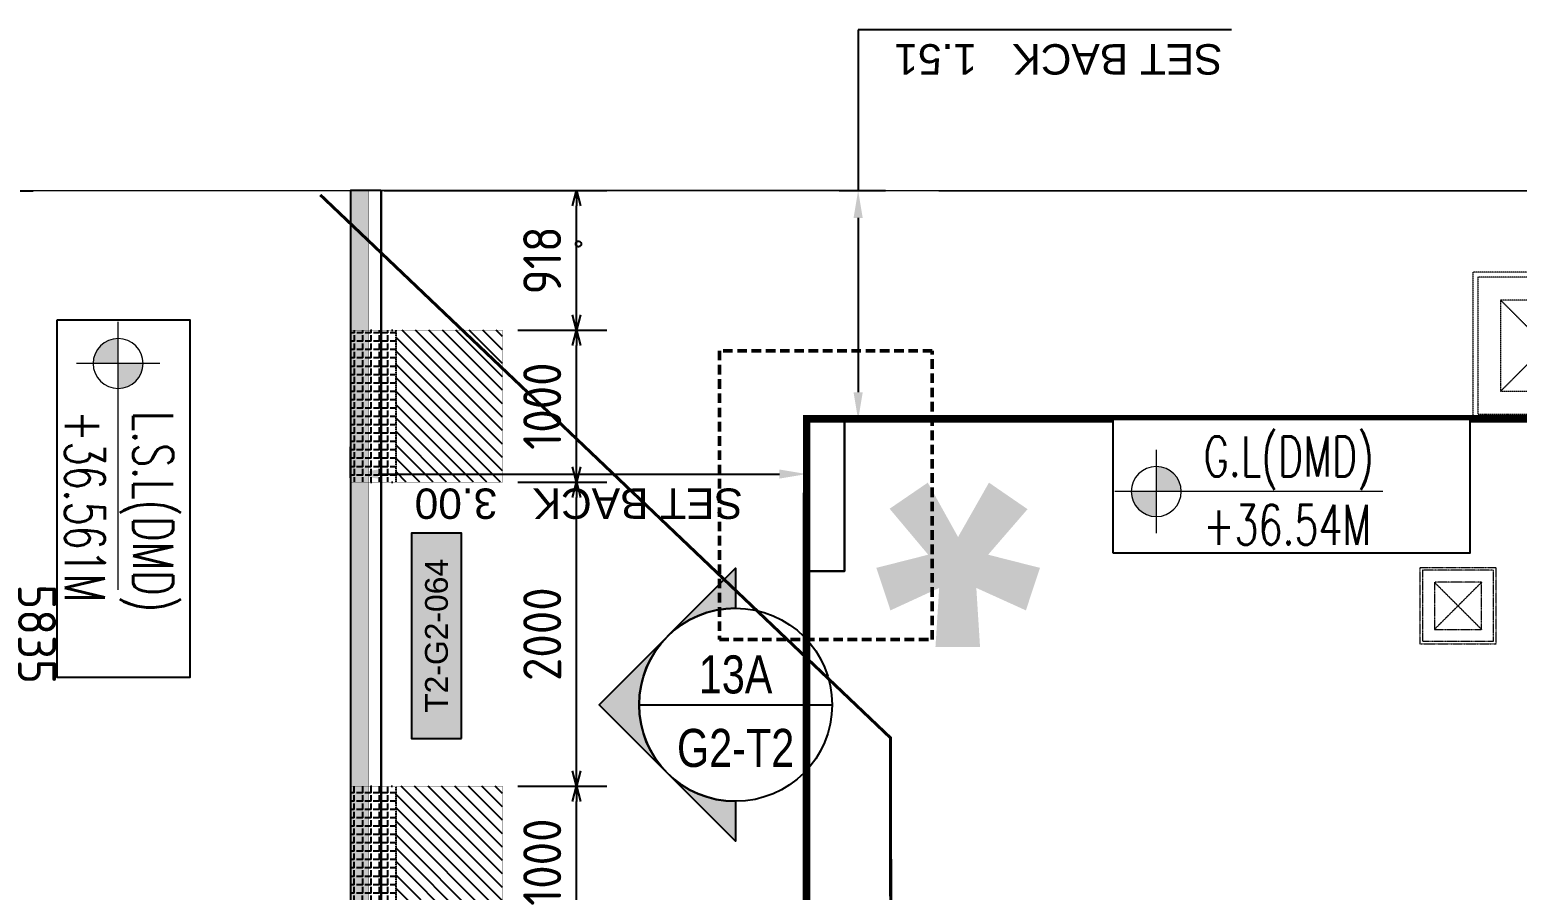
# Model space of a CAD drawing. Header units: centimetres. Extents: x -6122352 to 6876996, y -1694241 to 2592194.
# Drawn here: x 132226 to 142010, y -22776 to -17115 of the extents above; entities that cross this region are included whole.
import ezdxf
from ezdxf.enums import TextEntityAlignment as Align
from ezdxf.xclip import XClip

# ---------------------------------------------------------------- set-up
doc = ezdxf.new("R2010")
doc.units = ezdxf.units.CM
doc.header["$MEASUREMENT"] = 0
doc.header["$XCLIPFRAME"] = 2
doc.header["$PDMODE"] = 66
doc.header["$PDSIZE"] = 100
for name, pattern in [('23585-XR-AR-END-SETTING OUT PLAN$0$HIDDEN', [0.375, 0.25, -0.125]), ('CENTER', [2, 1.25, -0.25, 0.25, -0.25]), ('DASHED2', [0.375, 0.25, -0.125]), ('XR-AR-END-SETTING OUT PLAN$0$23261-XR-AR-SI-GF$0$HIDDEN', [0.375, 0.25, -0.125])]:
    doc.linetypes.add(name, pattern=pattern)
doc.layers.get('Defpoints').update_dxf_attribs({"color": 255, "linetype": 'CENTER'})
for name, color, linetype in [('00-MI-DIM', 7, 'Continuous'), ('23585-XR-AR-BOUNDARY WALLS AND SETBACKS$0$setback', 7, 'XR-AR-END-SETTING OUT PLAN$0$23261-XR-AR-SI-GF$0$HIDDEN'), ('@MI-FOOTINGS', 7, 'Continuous'), ('@MI-MEP', 7, 'Continuous'), ('@MI-REF LAYER', 7, 'Continuous'), ('@MI-TYPE-01', 30, 'Continuous'), ('@MI-TYPE-02', 6, 'Continuous'), ('B_TH_4', 7, 'Continuous'), ('PANEL-TAGS', 7, 'Continuous'), ('S-DIMENSION', 251, 'Continuous'), ('XREF1$0$S-LEVELS', 2, 'Continuous'), ('XREF1$0$TYPICAL NEW PROFILE', 3, 'Continuous')]:
    doc.layers.add(name, color=color, linetype=linetype)
for name, color, linetype, lineweight, true_color in [('08-Compound Wall-2', 6, 'Continuous', 25, 0xff00ff), ('23585-XR-AR-DAMAC PLOT LIMITS$0$1-End units', 7, 'Continuous', 5, 0xf8991e), ('23585-XR-AR-DAMAC PLOT LIMITS$0$1-Open Space', 7, 'Continuous', 5, 0x90cf5a)]:
    doc.layers.add(name, color=color, linetype=linetype, lineweight=lineweight, true_color=true_color)
for name, color, linetype, lineweight in [('23585-XR-AR-END-SETTING OUT PLAN$0$A-FLOR-UNDR', 8, '23585-XR-AR-END-SETTING OUT PLAN$0$HIDDEN', 5), ('@ Foundations', 4, 'DASHED2', 50), ('A-ANNO-TEXT', 3, 'Continuous', 25), ('XR-AR-END-SETTING OUT PLAN$0$23585-XR-AR-END-GROUND FLOOR$0$S-COLS', 51, 'Continuous', 40), ('XR-AR-END-SETTING OUT PLAN$0$23585-XR-AR-END-GROUND FLOOR$0$S-COLS-PATT', 8, 'Continuous', 5), ('XREF1$0$36-TAGLVL', 23, 'Continuous', 9)]:
    doc.layers.add(name, color=color, linetype=linetype, lineweight=lineweight)
doc.styles.add('Arial', font='arialbd.ttf')
doc.styles.add('Arial Narrow', font='ARIALN.TTF', dxfattribs={"width": 0.95, "height": 500})
doc.styles.add('PANELTAG_STYLE', font='arial.ttf')
doc.styles.add('Schueco-BEMSTIL', font='isocpeur.ttf', dxfattribs={"width": 0.9})
doc.styles.get("Standard").update_dxf_attribs({"font": 'arial.ttf'})
doc.styles.add('XREF1$0$DLT_TEXT', font='romans.shx', dxfattribs={"width": 0.7})
doc.dimstyles.new('MI- JWC-TXT-2.5 MM', dxfattribs={"dimscale": 1.5, "dimtxt": 2.5, "dimasz": 1, "dimexe": 2, "dimexo": 1, "dimgap": 1, "dimtad": 1, "dimdec": 0, "dimdsep": 46, "dimtxsty": 'Schueco-BEMSTIL', "dimblk": 'OPEN30', "dimcen": 0, "dimdle": 2, "dimclrd": 140, "dimclre": 8, "dimclrt": 40, "dimadec": 0, "dimazin": 2, "dimtfac": 1, "dimtdec": 0, "dimtix": 1, "dimtmove": 2, "dimatfit": 3, "dimldrblk": 'OPEN', "dimfxl": 2, "dimlwd": -1, "dimlwe": -1, "dimarcsym": 0})
doc.dimstyles.get("Standard").update_dxf_attribs({"dimtxt": 5, "dimasz": 0.5, "dimexe": 0.18, "dimexo": 0.0625, "dimgap": 0.09, "dimtad": 0, "dimtih": 1, "dimtoh": 1, "dimdec": 0, "dimzin": 0, "dimdsep": 46, "dimtxsty": 'Standard', "dimcen": 0.09, "dimadec": 0, "dimazin": 0, "dimtfac": 1, "dimtdec": 0, "dimtofl": 0, "dimtmove": 0, "dimatfit": 3, "dimfxl": 1, "dimtolj": 1, "dimtzin": 0, "dimarcsym": 0})

# ---------------------------------------------------------------- blocks, each defined once
blk = doc.blocks.new('23585-XR-AR-BOUNDARY WALLS AND SETBACKS')
at = {"layer": '08-Compound Wall-2'}
for points in [[(496495.973413455, 2768983.786159667), (496513.5950819055, 2768967.640515323), (496519.6427699822, 2768974.240856528), (496523.6963717188, 2768978.664658424), (496527.7497715795, 2768983.088258272), (496531.8031700578, 2768987.512056611), (496535.8565700583, 2768991.935856611), (496541.9703225537, 2768998.608210022), (496524.3488342976, 2769014.754286767)], [(496495.973413455, 2768983.786159667), (496495.8382999987, 2768983.638699998), (496513.5336999983, 2768967.425499999)]]:
    blk.add_lwpolyline(points, dxfattribs=at)
at = {"layer": '23585-XR-AR-BOUNDARY WALLS AND SETBACKS$0$setback', "ltscale": 40, "const_width": 0.05}
blk.add_lwpolyline([(496523.495691437, 2769011.602722642), (496519.3412598212, 2769007.068562509), (496515.2876013813, 2769002.644898729), (496511.2342491072, 2768998.221150815), (496507.1808491084, 2768993.797350815), (496503.1274491075, 2768989.373550816), (496498.9709691079, 2768984.837265666), (496513.3484613407, 2768971.664059236), (496517.5045994969, 2768976.199995874), (496521.5582515897, 2768980.623852726), (496525.6116474211, 2768985.047448177), (496529.6650017803, 2768989.471198366), (496533.7184017806, 2768993.894998366), (496537.8730016777, 2768998.429195459)], close=True, dxfattribs=at)
blk = doc.blocks.new('A$C9d9485f6')
at = {"layer": 'A-ANNO-TEXT', "rotation": 312.4881850805905}
blk.add_blockref('23585-XR-AR-BOUNDARY WALLS AND SETBACKS', (-2377088.534775567, -1504219.252137818), dxfattribs=at)
blk = doc.blocks.new('23585-XR-AR-DAMAC PLOT LIMITS')
at = {"layer": '23585-XR-AR-DAMAC PLOT LIMITS$0$1-End units', "color": 251, "true_color": 0x636466}
blk.add_lwpolyline([(496519.7165000001, 2768974.1733), (496513.5336999996, 2768967.4255), (496495.8382999999, 2768983.638699999), (496502.0214999998, 2768990.3869)], close=True, dxfattribs=at)
at = {"layer": '23585-XR-AR-DAMAC PLOT LIMITS$0$1-Open Space', "color": 251, "true_color": 0x636466}
blk.add_lwpolyline([(496513.5336999996, 2768967.4255), (496531.2285000002, 2768951.211300001), (496529.2017000001, 2768948.999299999), (496511.5071, 2768965.2139), (496493.8114999998, 2768981.4267), (496495.8382999999, 2768983.638699999)], close=True, dxfattribs=at)
blk = doc.blocks.new('A$Cf093b529')
at = {"layer": 'A-ANNO-TEXT'}
blk.add_blockref('23585-XR-AR-DAMAC PLOT LIMITS', (-495391.9901121984, -2768603.441896566), dxfattribs=at)
blk = doc.blocks.new('XR-AR-END-SETTING OUT PLAN$0$23585-XR-AR-END-GROUND FLOOR$0$A$C75a8815d')
at = {"layer": 'XR-AR-END-SETTING OUT PLAN$0$23585-XR-AR-END-GROUND FLOOR$0$S-COLS', "color": 252, "lineweight": 30}
blk.add_lwpolyline([(-0.02838230133056641, -3999.998283624649), (-0.0283818244934082, -2999.99828338623), (249.9716181755066, -2999.998282670975), (249.9716184139252, -3999.998283147812)], close=True, dxfattribs=at)
blk = doc.blocks.new('23585-XR-AR-END-SETTING OUT PLAN$0$MH-800')
at = {"ltscale": 5}
for p, q in [((-294.2866479934596, -650.7456844130211), (305.7133520064239, -50.74568441302017)), ((-294.2866479934596, -50.74568441302108), (305.7133520064239, -650.7456844130202))]:
    blk.add_line(p, q, dxfattribs=at)
for points in [[(-476.9225677270265, 131.8902353205449), (-476.9225677270265, -833.381604146587), (488.3492717399907, -833.381604146588), (488.3492717399907, 131.8902353205449)], [(-444.2866479934597, 99.25431558697892), (-444.2866479934596, -800.7456844130211), (455.7133520064239, -800.7456844130202), (455.7133520064241, 99.2543155869771)], [(-294.2866479934596, -50.74568441302108), (-294.2866479934596, -650.7456844130211), (305.7133520064239, -650.7456844130202), (305.7133520064239, -50.74568441302017)]]:
    blk.add_lwpolyline(points, close=True, dxfattribs=at)
blk = doc.blocks.new('XR-AR-END-SETTING OUT PLAN')
at = {"layer": '23585-XR-AR-END-SETTING OUT PLAN$0$A-FLOR-UNDR', "color": 8, "ltscale": 100, "xscale": -0.5182770836547854, "yscale": 0.5182770836547854, "zscale": 0.5182770836547854, "rotation": 270.0000009865863}
blk.add_blockref('23585-XR-AR-END-SETTING OUT PLAN$0$MH-800', (7466.668796461127, 2725.294538202917, -0.003005374467380919), dxfattribs=at)
at = {"layer": '23585-XR-AR-END-SETTING OUT PLAN$0$A-FLOR-UNDR', "color": 8, "ltscale": 100, "xscale": -1, "rotation": 270.0000009865863}
blk.add_blockref('23585-XR-AR-END-SETTING OUT PLAN$0$MH-800', (8215.359033365876, 1011.689828328039), dxfattribs=at)
at = {"layer": 'XR-AR-END-SETTING OUT PLAN$0$23585-XR-AR-END-GROUND FLOOR$0$S-COLS-PATT', "color": 8}
blk.add_blockref('XR-AR-END-SETTING OUT PLAN$0$23585-XR-AR-END-GROUND FLOOR$0$A$C75a8815d', (3000.129344239831, 5499.998310089111), dxfattribs=at)
blk = doc.blocks.new('END UNIT')
at = {"xscale": 0.001, "yscale": 0.001, "zscale": 0.001}
blk.add_blockref('XR-AR-END-SETTING OUT PLAN', (-9.150201729830158, 0), dxfattribs=at)
blk = doc.blocks.new('TH_4')
at = {"xscale": -1}
blk.add_blockref('END UNIT', (495826.3053798428, 2769130.514097063), dxfattribs=at)
at = {"insert": (495831.45537848, 2769133.514097056), "char_height": 2, "attachment_point": 2, "style": 'Arial'}
blk.add_mtext('\\pxqc;*', dxfattribs=at)
blk = doc.blocks.new('A$C780da55d')
at = {"layer": 'S-DIMENSION'}
blk.add_circle((39.30158065707656, -0.001709586009383202), 0.01815226144074724, dxfattribs=at)
at = {"layer": 'B_TH_4', "xscale": 1.000039159572381, "yscale": 1.000039159572381, "zscale": 1.000039159572381}
blk.add_blockref('TH_4', (-495814.0704651335, -2769239.302089663), dxfattribs=at)
blk = doc.blocks.new('23585-XR-AR-MALDIVE-2$0$TH_4')
blk.add_blockref('A$C780da55d', (495794.655359471, 2769130.864096801))
at = {"layer": '@ Foundations', "linetype": 'DASHED2', "ltscale": 0.25}
blk.add_lwpolyline([(495831.6304292943, 2769131.564569024), (495833.0304292943, 2769131.564569024), (495833.0304292943, 2769133.464569025), (495831.6304292943, 2769133.464569025)], close=True, dxfattribs=at)
blk = doc.blocks.new('A$C92c70a84')
at = {"color": 1, "true_color": 0xeb0000, "const_width": 0.01}
blk.add_lwpolyline([(-1.174661193974316, -22.08967597829178), (-7.174665930680931, -22.08860107138753), (-13.17467066785321, -22.08752616611309), (-19.17467540409416, -22.08645125944167), (-25.17466774489731, -22.08509378228337), (-34.32472875714302, -22.08355128043331), (-34.32042913325131, 1.916467667557299), (-25.17023303266615, 1.91477768169716), (-19.17022829456255, 1.913702775724232), (-13.17022355878726, 1.912627869052812), (-7.170366306323558, 1.91141787590459), (-1.170226481277496, 1.910195486154407), (7.981812528334558, 1.908566202502698), (7.977942958008498, -22.09133005468175)], close=True, dxfattribs=at)
blk = doc.blocks.new('XREF1$0$LVL  ATTR')
at = {"color": 7}
blk.add_wipeout([(-0.33727806633866564, 0.38352486299273547), (1.8973092599409713, 0.38352486299273547), (1.8973092599409713, -0.45047952129880775), (-0.33727806633866564, -0.4504795212988073)], dxfattribs=at)
at = {"layer": 'XREF1$0$36-TAGLVL', "extrusion": (-4.888139810645865e-07, 1.406522031717416e-17, 0.9999999999998805)}
h = blk.add_hatch(color=252, dxfattribs=at)
h.paths.add_polyline_path([(-0.06536514837319736, 0.1562500046566129, 0.4142135623730951), (-0.2216151483731973, 4.656612873077392e-09), (-0.06536514837319736, 4.656612873077392e-09)])
h.paths.add_polyline_path([(0.09088485162680264, 4.656612873077392e-09), (-0.06536514837319736, 4.656612873077392e-09), (-0.06536514837319736, -0.1562499953433871, 0.4142135623730951)])
at = {"layer": 'XREF1$0$36-TAGLVL', "extrusion": (-4.888139810645865e-07, 1.406522031717408e-17, 0.9999999999998805)}
for p, q in [((-0.06536515014719235, -0.2604166821887048), (-0.06536515014719235, 0.2604166511446238)), ((1.351057254982072, -1.396983861923218e-08, 5.262988010916589e-07), (-0.3253053234689158, -1.396983861923218e-08, -1.018362459642307e-07))]:
    blk.add_line(p, q, dxfattribs=at)
blk.add_circle((-0.06536514830387681, -4.494034574497252e-25, 3.195139836529895e-08), 0.15625, dxfattribs=at)
at = {"layer": 'XREF1$0$S-LEVELS', "color": 1}
blk.add_lwpolyline([(-0.3372780663386656, 0.3835248629927364), (1.897309259940972, 0.3835248629927364), (1.897309259940972, -0.4504795212988069), (-0.3372780663386656, -0.4504795212988069)], close=True, dxfattribs=at)
at = {"layer": 'XREF1$0$TYPICAL NEW PROFILE', "color": 3, "style": 'XREF1$0$DLT_TEXT', "width": 0.7}
for tag, p in [('+0.00M', (0.2413431143818681, 0.067100426539497, -0.0001437184612911057)), ('S.S.L', (0.2413431143818681, -0.3452672204089993, -0.0001437184612911057))]:
    blk.add_attdef(tag, p, '', height=0.2500000000000001, dxfattribs=at)
blk = doc.blocks.new('*D687')
at = {"color": 0, "lineweight": -2, "transparency": 16777216}
for p, q in [((494356.3793232453, 2767860.584435012), (494356.8101766662, 2767860.584435012)), ((494356.6301766663, 2767859.257283382), (494356.6301766663, 2767860.404435012)), ((494356.7551252943, 2767859.077283381), (494356.4501766663, 2767859.077283381)), ((494356.6301766663, 2767858.019242392), (494356.6301766663, 2767859.077283381)), ((494354.1754972665, 2767858.019242392), (494356.6301766663, 2767858.019242392))]:
    blk.add_line(p, q, dxfattribs=at)
at = {"color": 0, "transparency": 16777216}
for points in [[(494356.6001766662, 2767860.404435012), (494356.6601766663, 2767860.404435012), (494356.6301766663, 2767860.584435012)], [(494356.6001766662, 2767859.257283382), (494356.6601766663, 2767859.257283382), (494356.6301766663, 2767859.077283381)]]:
    blk.add_solid(points, dxfattribs=at)
at = {"layer": 'Defpoints', "color": 0, "transparency": 16777216}
for p in [(494356.3168232453, 2767860.584435012), (494356.6301766663, 2767860.584435012), (494356.8176252943, 2767859.077283381)]:
    blk.add_point(p, dxfattribs=at)
at = {"color": 0, "transparency": 16777216, "insert": (494355.3128369671, 2767858.212653033), "char_height": 0.2, "attachment_point": 5}
blk.add_mtext('\\A1;SET BACK   1.51', dxfattribs=at)
blk = doc.blocks.new('*D689')
at = {"color": 0, "lineweight": -2, "transparency": 16777216}
for p, q in [((494356.9678552864, 2767860.791400269), (494356.9678552864, 2767861.122049649)), ((494359.968114875, 2767860.966045753), (494359.968114875, 2767860.762049648)), ((494359.788114875, 2767860.942049649), (494357.1478552864, 2767860.942049649))]:
    blk.add_line(p, q, dxfattribs=at)
at = {"color": 0, "transparency": 16777216}
for points in [[(494357.1478552864, 2767860.972049648), (494357.1478552864, 2767860.912049649), (494356.9678552864, 2767860.942049649)], [(494359.788114875, 2767860.972049648), (494359.788114875, 2767860.912049649), (494359.968114875, 2767860.942049649)]]:
    blk.add_solid(points, dxfattribs=at)
at = {"layer": 'Defpoints', "color": 0, "transparency": 16777216}
for p in [(494359.968114875, 2767861.028545753), (494356.9678552864, 2767860.942049649), (494356.9678552864, 2767860.728900269)]:
    blk.add_point(p, dxfattribs=at)
at = {"color": 0, "transparency": 16777216, "insert": (494358.4679850807, 2767861.135528503), "char_height": 0.2, "attachment_point": 5}
blk.add_mtext('\\A1;SET BACK   3.00', dxfattribs=at)
blk = doc.blocks.new('T1-FOOTING')
at = {"transparency": 33554679}
h = blk.add_hatch(dxfattribs=at)
h.set_pattern_fill('ANGLE', color=256, scale=500)
h.set_pattern_definition([(0, (0, 0), (0, 137.5), [100, -37.5]), (90, (0, 0), (-137.5, 8.419446744138054e-15), [100, -37.5])])
h.paths.add_polyline_path([(-500, -300.0000000000218), (499.9999999999964, -300.0000000000218), (499.9999999999964, -1.818989403545856e-11), (-500, -1.818989403545856e-11)])
h.paths.add_polyline_path([(-499.75, -299.7500000000218), (499.7499999999964, -299.7500000000218), (499.7499999999964, -0.2500000000181899), (-499.75, -0.2500000000181899)], flags=16)
h = blk.add_hatch(dxfattribs=at)
h.set_pattern_fill('ANGLE', color=8, scale=200)
h.set_pattern_definition([(0, (0, 0), (0, 55.00000000000001), [40, -15]), (90, (0, 0), (-55.00000000000001, 3.367778697655222e-15), [40, -15])])
h.paths.add_polyline_path([(500.0000000000025, -300.0000000000218), (500.0000000000035, -1.818989403545856e-11), (-500, -1.816147232602816e-11), (-499.9999999999989, -300.0000000000291)])
h = blk.add_hatch(dxfattribs=at)
h.set_pattern_fill('ANSI31', color=8, scale=500)
h.set_pattern_definition([(45, (0, 0), (-44.19417382415922, 44.19417382415922), [])])
h.paths.add_polyline_path([(500, -1000.000000000015), (500.0000000000025, -300.0000000000218), (-499.9999999999989, -300.000000000029), (-499.9999999999964, -1000.000000000011)])
at = {"layer": '@MI-TYPE-01', "color": 240, "linetype": 'DASHED2', "true_color": 0xed1f24}
blk.add_line((-500.0000000000073, -300.0000000000291), (499.9999999999964, -300.0000000000218), dxfattribs=at)
at = {"layer": '@MI-TYPE-01', "color": 240, "true_color": 0xed1f24, "const_width": 2.5}
blk.add_lwpolyline([(-500, -1.818989403545856e-11), (500.0000000000036, -1.818989403545856e-11), (500, -1000.000000000015), (-499.9999999999964, -1000.000000000011)], close=True, dxfattribs=at)
blk = doc.blocks.new('A$C90a9385a')
at = {"layer": '@MI-TYPE-02'}
h = blk.add_hatch(color=256, dxfattribs=at)
h.dxf.hatch_style = 1
h.paths.add_polyline_path([(5835.000000000029, 0), (0, 0), (0, -120), (5835, -120)])
at = {"layer": '@MI-TYPE-02', "const_width": 2.5}
blk.add_lwpolyline([(5835.000000000029, 0), (0, 0), (0, -120), (5835, -120)], close=True, dxfattribs=at)
at = {"layer": '@MI-FOOTINGS', "color": 240, "true_color": 0xed1f24}
for p in [(1417.536642821826, 0.872473891977279), (4417.536642821826, 0.8724738919918309)]:
    blk.add_blockref('T1-FOOTING', p, dxfattribs=at)
blk = doc.blocks.new('_Open30')
at = {"color": 0, "linetype": 'ByBlock', "lineweight": -2}
for p, q in [((-1, 0.26794919), (0, 0)), ((0, 0), (-1, -0.26794919)), ((0, 0), (-1, 0))]:
    blk.add_line(p, q, dxfattribs=at)
blk = doc.blocks.new('*D1370')
at = {"color": 8, "transparency": 16777216}
for p, q in [((1098.425608793623, -3917.642310365447), (1684.684925263751, -3917.642310365447)), ((1098.246436402435, -4917.64229431407), (1684.684925263751, -4917.64229431407))]:
    blk.add_line(p, q, dxfattribs=at)
at = {"color": 140, "transparency": 16777216}
blk.add_line((1484.684925263751, -4817.64229431407), (1484.684925263751, -4017.642310365447), dxfattribs=at)
at = {"layer": 'Defpoints', "color": 0, "transparency": 16777216}
for p in [(998.4256087936233, -3917.642310365447), (1484.684925263751, -3917.642310365447), (998.2464364024349, -4917.64229431407)]:
    blk.add_point(p, dxfattribs=at)
at = {"color": 140, "transparency": 16777216, "xscale": 100, "yscale": 100, "zscale": 100}
for p, rotation in [((1484.684925263751, -3917.642310365447), 90), ((1484.684925263751, -4917.64229431407), 270)]:
    blk.add_blockref('_Open30', p, dxfattribs=dict(at, rotation=rotation))
at = {"color": 40, "transparency": 16777216, "insert": (1259.684925263749, -4417.642302339757), "char_height": 250, "attachment_point": 5, "rotation": 90, "style": 'Schueco-BEMSTIL'}
blk.add_mtext('1000', dxfattribs=at)
blk = doc.blocks.new('_Open')
at = {"color": 0, "linetype": 'ByBlock', "lineweight": -2}
for p, q in [((-1, 0.1666666666666667), (0, 0)), ((-1, -0.1666666666666667), (0, 0)), ((0, 0), (-1, 0))]:
    blk.add_line(p, q, dxfattribs=at)
blk = doc.blocks.new('*D1371')
at = {"color": 8, "transparency": 16777216}
for p, q in [((1098.783953575869, -1917.642342468187), (1684.684925263751, -1917.642342468186)), ((1098.425608793623, -3917.642310365447), (1684.684925263751, -3917.642310365447))]:
    blk.add_line(p, q, dxfattribs=at)
at = {"color": 140, "transparency": 16777216}
blk.add_line((1484.684925263751, -3817.642310365447), (1484.684925263751, -2017.642342468187), dxfattribs=at)
at = {"layer": 'Defpoints', "color": 0, "transparency": 16777216}
for p in [(998.7839535758688, -1917.642342468187), (1484.684925263751, -1917.642342468187), (998.4256087936233, -3917.642310365447)]:
    blk.add_point(p, dxfattribs=at)
at = {"color": 140, "transparency": 16777216, "xscale": 100, "yscale": 100, "zscale": 100}
for p, rotation in [((1484.684925263751, -1917.642342468187), 90), ((1484.684925263751, -3917.642310365447), 270)]:
    blk.add_blockref('_Open30', p, dxfattribs=dict(at, rotation=rotation))
at = {"color": 40, "transparency": 16777216, "insert": (1259.68492526375, -2917.642326416816), "char_height": 250, "attachment_point": 5, "rotation": 90, "style": 'Schueco-BEMSTIL'}
blk.add_mtext('2000', dxfattribs=at)
blk = doc.blocks.new('*D1372')
at = {"color": 8, "transparency": 16777216}
for p, q in [((1098.963125967015, -917.6423585195629), (1684.684925263751, -917.6423585195628)), ((1098.783953575869, -1917.642342468187), (1684.684925263751, -1917.642342468186))]:
    blk.add_line(p, q, dxfattribs=at)
at = {"color": 140, "transparency": 16777216}
blk.add_line((1484.684925263751, -1817.642342468187), (1484.684925263751, -1017.642358519563), dxfattribs=at)
at = {"layer": 'Defpoints', "color": 0, "transparency": 16777216}
for p in [(998.9631259670147, -917.6423585195629), (1484.684925263751, -917.6423585195628), (998.7839535758688, -1917.642342468187)]:
    blk.add_point(p, dxfattribs=at)
at = {"color": 140, "transparency": 16777216, "xscale": 100, "yscale": 100, "zscale": 100}
for p, rotation in [((1484.684925263751, -917.6423585195628), 90), ((1484.684925263751, -1917.642342468187), 270)]:
    blk.add_blockref('_Open30', p, dxfattribs=dict(at, rotation=rotation))
at = {"color": 40, "transparency": 16777216, "insert": (1259.684925263751, -1417.642350493875), "char_height": 250, "attachment_point": 5, "rotation": 90, "style": 'Schueco-BEMSTIL'}
blk.add_mtext('1000', dxfattribs=at)
blk = doc.blocks.new('*D1373')
at = {"color": 8, "transparency": 16777216}
for p, q in [((219.9999980736758, -0.02150068696208321), (1684.684925263751, -0.02150068696184767)), ((1098.963125967015, -917.6423585195629), (1684.684925263752, -917.6423585195628))]:
    blk.add_line(p, q, dxfattribs=at)
at = {"color": 140, "transparency": 16777216}
blk.add_line((1484.684925263751, -817.6423585195628), (1484.684925263751, -100.0215006869619), dxfattribs=at)
at = {"layer": 'Defpoints', "color": 0, "transparency": 16777216}
for p in [(119.9999980736757, -0.02150068696209929), (1484.684925263751, -0.02150068696187983), (998.9631259670147, -917.6423585195629)]:
    blk.add_point(p, dxfattribs=at)
at = {"color": 140, "transparency": 16777216, "xscale": 100, "yscale": 100, "zscale": 100}
for p, rotation in [((1484.684925263751, -0.02150068696187983), 90), ((1484.684925263751, -917.6423585195628), 270)]:
    blk.add_blockref('_Open30', p, dxfattribs=dict(at, rotation=rotation))
at = {"color": 40, "transparency": 16777216, "insert": (1259.684925263751, -458.8319296032626), "char_height": 250, "attachment_point": 5, "rotation": 90, "style": 'Schueco-BEMSTIL'}
blk.add_mtext('918', dxfattribs=at)
blk = doc.blocks.new('*D919')
at = {"layer": '@MI-TYPE-02', "color": 8, "transparency": 16777216}
for p, q in [((382575.1539312601, -149262.9323053695), (383386.8748209387, -149262.7868674058)), ((382576.1994021626, -155097.9322117098), (383387.9202917591, -155097.7867737462))]:
    blk.add_line(p, q, dxfattribs=at)
at = {"layer": '@MI-TYPE-02', "color": 140, "transparency": 16777216}
blk.add_line((383187.9023777317, -154997.8226098267), (383186.8927413867, -149362.8227002761), dxfattribs=at)
at = {"layer": 'Defpoints', "color": 0, "transparency": 16777216}
for p in [(382475.1539328652, -149262.9502226072), (383186.874824149, -149262.8227018813), (382476.1994037677, -155097.9501289475)]:
    blk.add_point(p, dxfattribs=at)
at = {"layer": '@MI-TYPE-02', "color": 140, "transparency": 16777216, "xscale": 100, "yscale": 100, "zscale": 100}
for p, rotation in [((383186.874824149, -149262.8227018813), 90.01026582106833), ((383187.9202949694, -155097.8226082216), 270.0102658210683)]:
    blk.add_blockref('_Open30', p, dxfattribs=dict(at, rotation=rotation))
at = {"layer": '@MI-TYPE-02', "color": 40, "transparency": 16777216, "insert": (383412.3975559476, -152180.2823412666), "char_height": 250, "attachment_point": 5, "rotation": 270.01026582106834, "style": 'Schueco-BEMSTIL'}
blk.add_mtext('5835', dxfattribs=at)
blk = doc.blocks.new('PANELTAG')
at = {"layer": 'PANEL-TAGS', "color": 1}
blk.add_lwpolyline([(-13.5, -3.3), (13.5, -3.3), (13.5, 3.3), (-13.5, 3.3)], close=True, dxfattribs=at)
at = {"layer": 'PANEL-TAGS', "color": 40, "true_color": 0xffd700}
blk.add_solid([(-13.5, -3.3), (13.5, -3.3), (-13.5, 3.3), (13.5, 3.3)], dxfattribs=at)
at = {"layer": 'PANEL-TAGS', "color": 5, "style": 'PANELTAG_STYLE'}
blk.add_attdef('TAGNO', text='', height=3, dxfattribs=at).set_placement((0, 0), align=Align.CENTER)
blk = doc.blocks.new('*U1430')
h = blk.add_hatch(color=94)
edge = h.paths.add_edge_path()
edge.add_line((-5.853590386044781e-15, -6.350000000000011), (-3.839567134987508e-15, -8.98025612106916))
edge.add_line((-3.839567134987508e-15, -8.98025612106916), (-8.98025612106916, -1.4210854715202e-14))
edge.add_line((-8.98025612106916, -1.364422505680946e-14), (-1.243449787580175e-14, 8.980256121069147))
edge.add_line((-1.308023176029987e-14, 8.980256121069147), (-6.554262137165959e-15, 6.349999999999988))
edge.add_arc((-2.326472348102011e-15, -1.154631945610163e-14), 6.35, 90.00000000000004, 269.9999999999999)
at = {"color": 94}
blk.add_line((-6.35, -5.639932965095795e-15), (6.35, -1.127986593019159e-14), dxfattribs=at)
for points in [[(-5.853590386044781e-15, -6.350000000000011), (-3.839567134987508e-15, -8.98025612106916), (-8.98025612106916, -1.364422505680946e-14), (-1.308023176029987e-14, 8.980256121069147), (-6.554262137165959e-15, 6.349999999999988, 0.9999999999999994)], [(-4.490128060534579, 4.490128060534578, 0.4142135623730951), (-4.490128060534578, -4.49012806053458), (-8.98025612106916, -1.236372533598709e-15), (-4.490128060534585, 4.490128060534578)]]:
    blk.add_lwpolyline(points, format="xyb", close=True)
blk.add_circle((-1.409983241273949e-15, -5.639932965095795e-15), 6.35, dxfattribs=at)
at = {"style": 'Arial Narrow', "width": 0.95, "flags": 8}
blk.add_attdef('VIEWNUMBER', text='', height=2.5, dxfattribs=at).set_placement((-1.409983241273949e-15, -5.639932965095795e-15), align=Align.BOTTOM_CENTER)
blk.add_attdef('SHEETNUMBER', text='', height=2.5, dxfattribs=at).set_placement((-1.409983241273949e-15, -1.587500000000005), align=Align.TOP_CENTER)
blk = doc.blocks.new('A$C2c283219')
at = {"color": 1, "true_color": 0xeb0000, "const_width": 0.01}
blk.add_lwpolyline([(33.15006756340154, 1.309203065466136), (27.15006282634567, 1.310277972370386), (21.15005808934802, 1.311352877877653), (15.15005335281603, 1.312427784316242), (9.150061011896469, 1.31378526147455), (0, 1.315327763557434), (0.004299624240957201, 25.31534671131521), (9.154495724418666, 25.31365672545508), (15.15450046240585, 25.31258181948215), (21.15450519847218, 25.31150691304356), (27.15436245064484, 25.31029691966251), (33.15450227545807, 25.30907452991232), (42.30654128524475, 25.30744524626061), (42.30267171526793, 1.307548989076167)], close=True, dxfattribs=at)
dim = blk.add_linear_dim(base=(39.30270913318964, 3.172884566243738), p1=(42.30296872172039, 3.259380670264363), p2=(39.30270913318964, 2.959735186770558), text='SET BACK   <>', dimstyle='Standard', override={"dimtxt": 0.2, "dimtad": 1, "dimtih": 0, "dimdec": 2})
dim.commit()
dim.dimension.update_dxf_attribs({"geometry": '*D689', "text_midpoint": (40.80283892742591, 3.366363420151174), "insert": (-494317.6651461532, -2767857.769165082)})
dim = blk.add_linear_dim(base=(38.96503051300533, 2.815269929356873), p1=(39.15247914078645, 1.308118298184127), p2=(38.65167709183879, 2.81526992842555), angle=90, text='SET BACK   <>', dimstyle='Standard', override={"dimtxt": 0.2, "dimtad": 1, "dimtih": 0, "dimdec": 2, "dimtmove": 1})
dim.commit()
dim.dimension.update_dxf_attribs({"geometry": '*D687', "text_midpoint": (38.79418105597142, 0.2500773090869188), "dimtype": 128, "insert": (-494317.6651461532, -2767857.769165082)})
blk = doc.blocks.new('T1-PARTITION PLAN')
at = {"layer": '@MI-TYPE-02', "rotation": 89.98973417812736}
blk.add_blockref('A$C90a9385a', (-1.045470902463421, -5834.999906340265), dxfattribs=at)
for base, p1, p2, picture, middle in [((1484.684925263751, -0.02150068696176614), (998.9631259670139, -917.6423585195623), (119.9999980736753, -0.02150068696198559), '*D1373', (1259.684925263751, -458.8319296032625)), ((1484.684925263751, -917.6423585195628), (998.783953575868, -1917.642342468186), (998.9631259670139, -917.6423585195624), '*D1372', (1259.68492526375, -1417.642350493875))]:
    dim = blk.add_linear_dim(base=base, p1=p1, p2=p2, angle=90, dimstyle='MI- JWC-TXT-2.5 MM')
    dim.commit()
    dim.dimension.update_dxf_attribs({"geometry": picture, "text_midpoint": middle})
for base, p1, p2, picture, middle, set_off in [((1484.68492526373, -1917.642342468186), (998.4256087936022, -3917.642310365444), (998.7839535758478, -1917.642342468185), '*D1371', (1259.684925263729, -2917.642326416815), (-2.05773176276125e-11, 9.094947017729282e-13)), ((1484.684925263773, -3917.642310365447), (998.2464364024564, -4917.642294314068), (998.4256087936448, -3917.642310365445), '*D1370', (1259.684925263771, -4417.642302339757), (2.194155968027189e-11, 0))]:
    dim = blk.add_linear_dim(base=base, p1=p1, p2=p2, angle=90, dimstyle='MI- JWC-TXT-2.5 MM')
    dim.commit()
    dim.dimension.update_dxf_attribs({"geometry": picture, "text_midpoint": middle, "insert": set_off})
blk = doc.blocks.new('T1-PARTITON 2')
at = {"layer": '@MI-TYPE-02'}
dim = blk.add_linear_dim(base=(703.0517186709912, 47998.41171437787), p1=(-7.623701710253954, 42163.28428731163), p2=(-8.669172612717375, 47998.2841936519), angle=90.01026582106833, dimstyle='MI- JWC-TXT-2.5 MM', dxfattribs=at)
dim.commit()
dim.dimension.update_dxf_attribs({"geometry": '*D919', "text_midpoint": (928.574450469634, 45080.95207499256), "insert": (-382483.823105478, 197261.2344162591)})

msp = doc.modelspace()

# ---------------------------------------------------------------- block references
at = {"layer": '@MI-REF LAYER', "xscale": 1000, "yscale": 1000, "zscale": 1000}
msp.add_blockref('A$C9d9485f6', (-23958.95045533385, 48155.57226163784), dxfattribs=at)
at = {"layer": '@MI-REF LAYER', "xscale": 1000, "yscale": 1000, "zscale": 1000, "rotation": 312.4882903633292}
msp.add_blockref('A$Cf093b529', (-891608.7329339073, 539022.7201118186), dxfattribs=at)

# ---------------------------------------------------------------- next in the draw order: block references
at = {"layer": '@MI-REF LAYER'}
ref = msp.add_blockref('23585-XR-AR-MALDIVE-2$0$TH_4', (495949172.1971557, 2769116030.608025), dxfattribs=dict(at, xscale=1000, yscale=1000, zscale=1000, rotation=180.0004266472492))
XClip(ref).set_block_clipping_path([(495793.21268222714, 2769130.5182449548), (495835.2553357263, 2769130.5117717395), (495835.2591759865, 2769154.440407738), (495826.3071482759, 2769154.4120021537), (495820.30700588087, 2769154.4132245434), (495814.30714883376, 2769154.4144345364), (495808.3071463499, 2769154.415509443), (495802.3071416123, 2769154.4165843492), (495793.2169511025, 2769154.458260442)])
at = {"layer": '@MI-REF LAYER', "color": 7}
ref = msp.add_blockref('XREF1$0$LVL  ATTR', (132807.221497838, -19378.91156055325, -1.028711233885912e-09), dxfattribs=dict(at, xscale=-1051.480567989675, yscale=1051.480567989676, zscale=1051.480567989675, rotation=89.99007200703787))
ref.add_attrib('S.S.L', 'L.S.L(DMD)', (132907.351013183, -19621.97525088699, -0.1511171703383115), dxfattribs={"layer": 'XREF1$0$TYPICAL NEW PROFILE', "color": 3, "height": 262.8701419974187, "rotation": 269.9900753084731, "style": 'XREF1$0$DLT_TEXT', "width": 0.7})
ref.add_attrib('+0.00M', '+36.561M ', (132458.0164142491, -19619.67188781592, -0.1511171703383115), dxfattribs={"layer": 'XREF1$0$TYPICAL NEW PROFILE', "color": 3, "height": 262.8701419974187, "rotation": 269.9900753084731, "style": 'XREF1$0$DLT_TEXT', "width": 0.7})

# ---------------------------------------------------------------- next in the draw order: linework, layer by layer
at = {"layer": '@MI-REF LAYER', "color": 1, "const_width": 19.99999999999999}
msp.add_lwpolyline([(134137.13162344, -18200.92942667332), (137887.7344942154, -21773.06865496778), (137892.4191953849, -26086.67109566966), (138265.4348901846, -26089.3578047181), (137892.4191953849, -26086.67109566966), (137882.0304717952, -38247.5881734269), (134465.5048395471, -41914.0060719137)], dxfattribs=at)

# ---------------------------------------------------------------- next in the draw order: block references
at = {"layer": '00-MI-DIM'}
ref = msp.add_blockref('*U1430', (136868.9148812332, -21555.49215410383), dxfattribs=dict(at, xscale=100, yscale=100, zscale=100))
ref.add_attrib('VIEWNUMBER', '13A', dxfattribs={"layer": '0', "height": 250, "style": 'Arial Narrow', "width": 0.95}).set_placement((136868.9148812332, -21555.49215410383), align=Align.BOTTOM_CENTER)
ref.add_attrib('SHEETNUMBER', 'G2-T2', dxfattribs={"layer": '0', "height": 250, "style": 'Arial Narrow', "width": 0.95}).set_placement((136868.9148812332, -21714.24215410383), align=Align.TOP_CENTER)
at = {"layer": '@MI-MEP', "color": 10, "xscale": 1000, "yscale": 1000, "zscale": 1000, "rotation": 180.0021399605882}
msp.add_blockref('A$C92c70a84', (142314.976902634, -40264.27750333773), dxfattribs=at)
at = {"layer": '@MI-TYPE-01', "rotation": 359.977467402098}
msp.add_blockref('T1-PARTITON 2', (131327.5857077284, -66171.48470554907), dxfattribs=at)
at = {"layer": 'PANEL-TAGS'}
ref = msp.add_blockref('PANELTAG', (134901.1846208121, -21101.93277704762), dxfattribs=dict(at, xscale=50.00000000000001, yscale=50.00000000000001, zscale=50.00000000000001, rotation=90.00000000000001))
ref.add_attrib('TAGNO', 'T2-G2-064', dxfattribs={"color": 5, "height": 150, "rotation": 90, "style": 'PANELTAG_STYLE'}).set_placement((134901.1846208121, -21101.93277704762), align=Align.MIDDLE_CENTER)

# ---------------------------------------------------------------- next in the draw order: block references
at = {"layer": '@MI-REF LAYER', "color": 7}
ref = msp.add_blockref('XREF1$0$LVL  ATTR', (139704.6005279917, -20152.9750962534, 0.1511171693096003), dxfattribs=dict(at, xscale=-1051.480567989675, yscale=1051.480567989676, zscale=1051.480567989675, rotation=179.9901630537804))
ref.add_attrib('S.S.L', 'G.L(DMD)', (139947.6640591394, -20052.84519477472), dxfattribs={"layer": 'XREF1$0$TYPICAL NEW PROFILE', "color": 3, "height": 262.8701419974187, "rotation": 359.9901663468185, "style": 'XREF1$0$DLT_TEXT', "width": 0.7})
ref.add_attrib('+0.00M', '+36.54M', (139945.3614104926, -20502.17979748551), dxfattribs={"layer": 'XREF1$0$TYPICAL NEW PROFILE', "color": 3, "height": 262.8701419974187, "rotation": 359.9901663468185, "style": 'XREF1$0$DLT_TEXT', "width": 0.7})

# ---------------------------------------------------------------- next in the draw order: block references
at = {"layer": '@MI-REF LAYER', "color": 10, "xscale": 1000, "yscale": 1000, "zscale": 1000, "rotation": 180.0007948483618}
msp.add_blockref('A$C2c283219', (176639.8019890648, -16864.11661949182), dxfattribs=at)
at = {"layer": '@MI-TYPE-01'}
msp.add_blockref('T1-PARTITION PLAN', (134337.1482707853, -18173.2455697997), dxfattribs=at)

doc.saveas('drawing.dxf')
